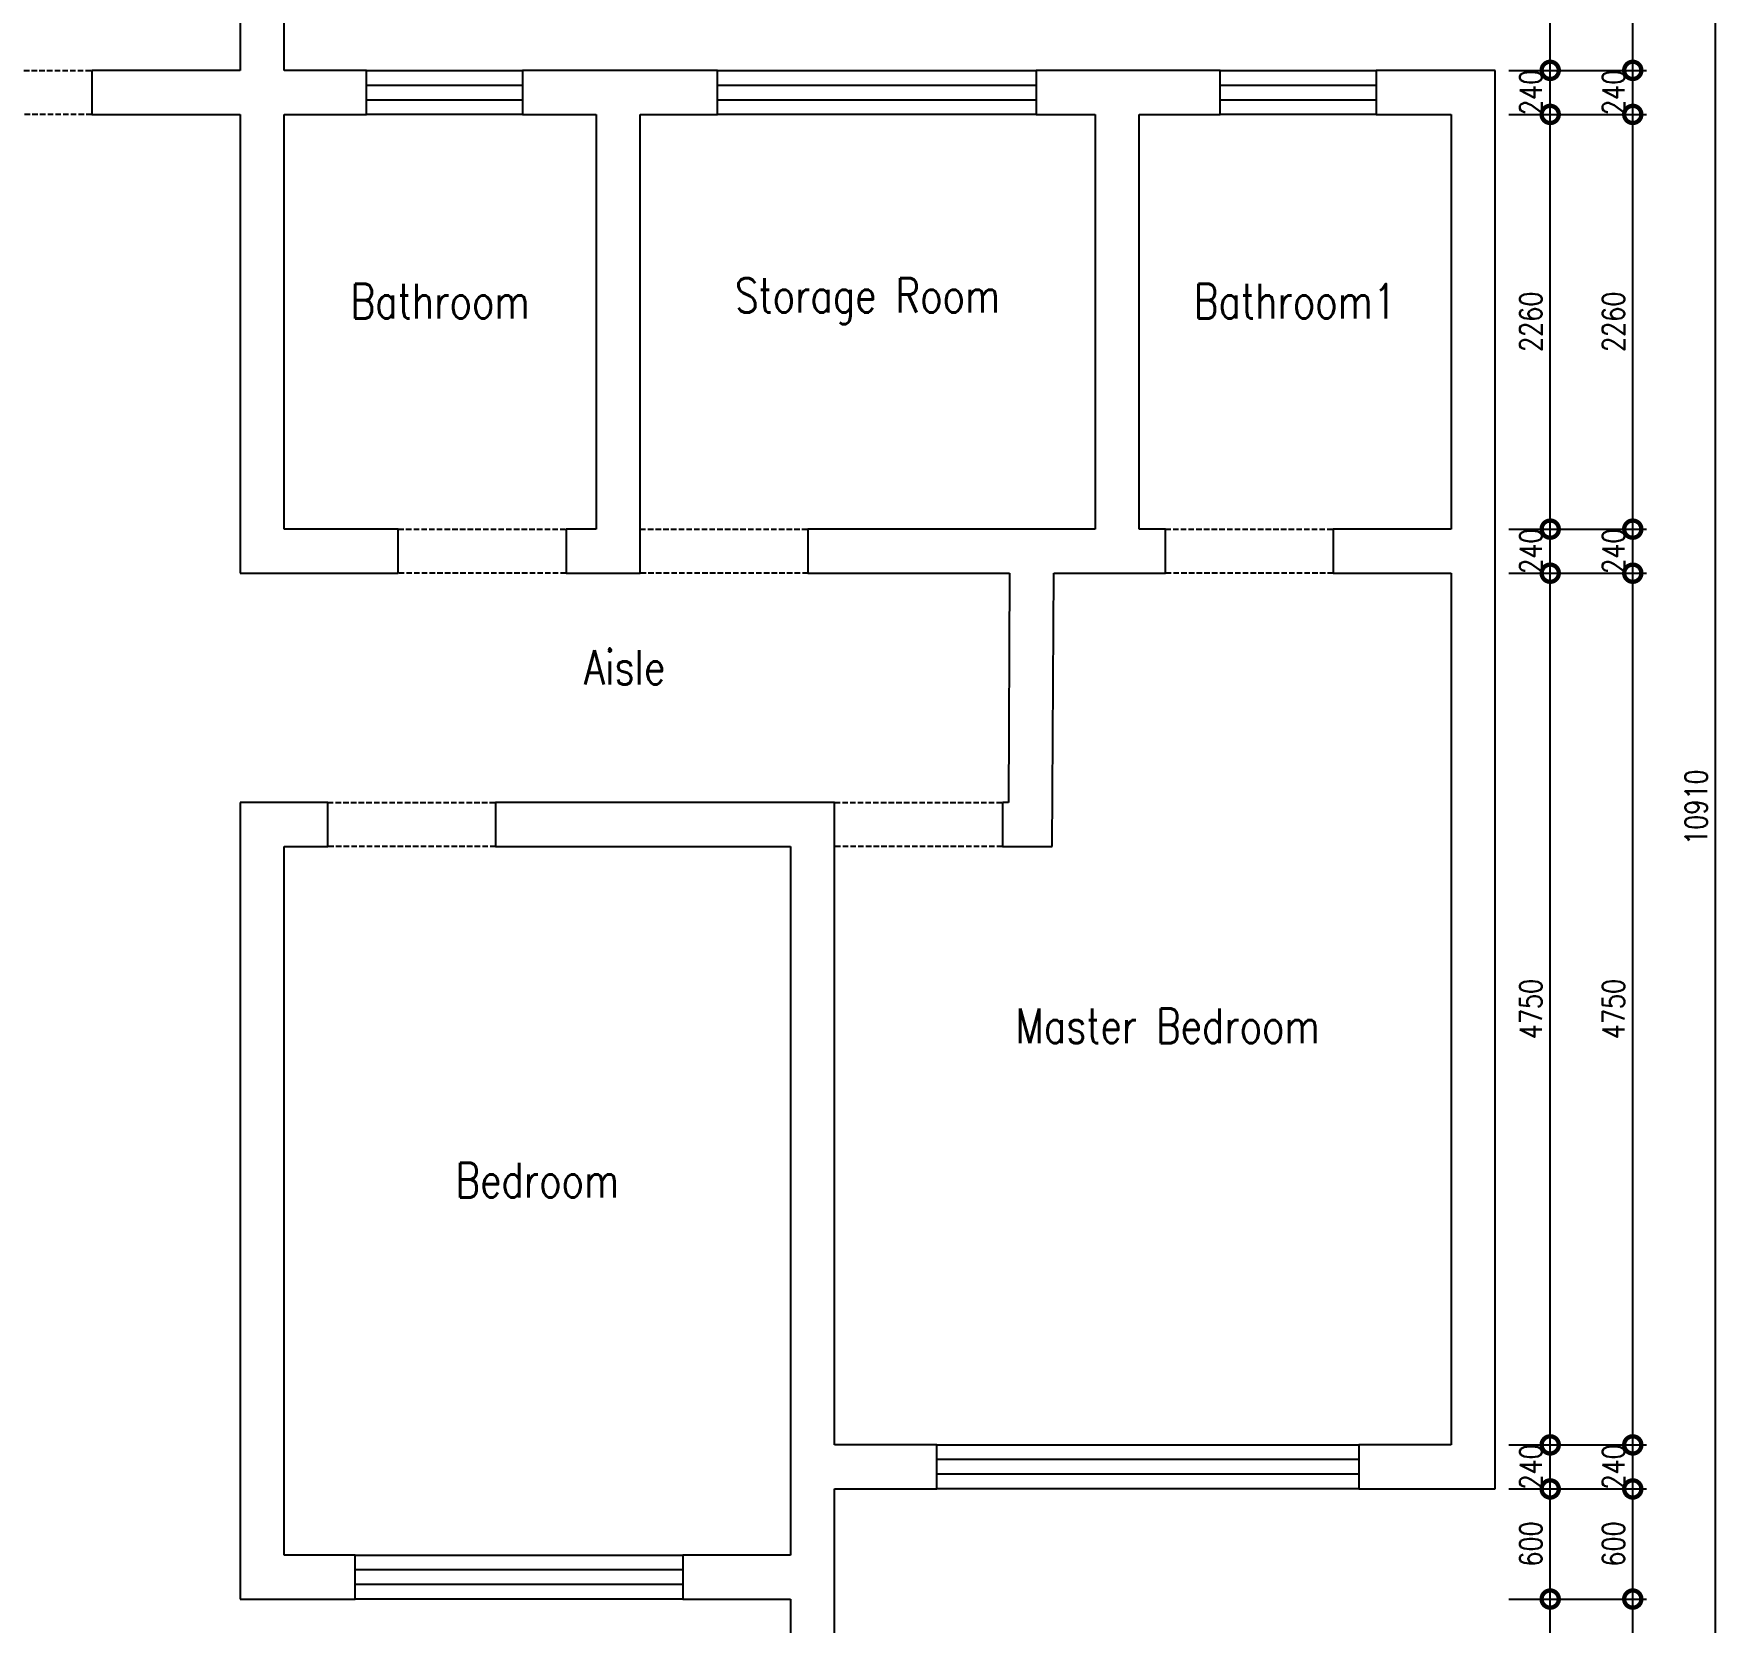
# Model space of a CAD drawing. Header units: millimetres. Extents: x 0 to 211505, y 0 to 22276.
# Drawn here: x 85973 to 95212, y 8272 to 16926 of the extents above; entities that cross this region are included whole.
import ezdxf

# ---------------------------------------------------------------- set-up
doc = ezdxf.new("R2010")
doc.units = ezdxf.units.MM
doc.linetypes.add('HIDDEN_JURAN', pattern=[1.4, 1, -0.4])
for name, color, linetype in [('P-墙体', 160, 'Continuous'), ('P-墙洞', 14, 'HIDDEN_JURAN'), ('P-房间名', 2, 'Continuous'), ('P-标注', 44, 'Continuous'), ('P-玻璃窗', 136, 'Continuous')]:
    doc.layers.add(name, color=color, linetype=linetype)
doc.styles.add('标准', font='simplex.shx', dxfattribs={"width": 0.8, "bigfont": 'gbcbig.shx'})
doc.dimstyles.new('sjj_1-075', dxfattribs={"dimscale": 75, "dimtxt": 1.6, "dimasz": 2.5, "dimexe": 1, "dimexo": 1, "dimgap": 0.6, "dimtad": 1, "dimdec": 0, "dimzin": 12, "dimdsep": 46, "dimtxsty": '标准', "dimblk": 'DOTSMALL', "dimblk1": 'DOTSMALL', "dimblk2": 'DOTSMALL', "dimcen": 0.125, "dimclrd": 3, "dimclre": 3, "dimclrt": 14, "dimadec": 0, "dimazin": 0, "dimtfac": 1, "dimtdec": 0, "dimtix": 1, "dimtmove": 2, "dimatfit": 3, "dimldrblk": 'DOTSMALL', "dimfxl": 6, "dimfxlon": 1, "dimtvp": 1, "dimtolj": 1, "dimtzin": 0, "dimarcsym": 0})

# ---------------------------------------------------------------- blocks, each defined once
blk = doc.blocks.new('_DotSmall')
at = {"color": 0, "linetype": 'ByBlock', "const_width": 0.5}
blk.add_lwpolyline([(-0.0625, 0, 1), (0.0625, 0, 1)], format="xyb", close=True, dxfattribs=at)
blk = doc.blocks.new('*D1500')
at = {"layer": 'DEFPOINTS', "color": 0}
for p in [(94687.2, 18167.8), (95137.2, 18167.8), (94687.2, 7257.8)]:
    blk.add_point(p, dxfattribs=at)
at = {"layer": 'P-标注', "color": 3, "lineweight": -2}
for p, q in [((94762.2, 18167.8), (95212.2, 18167.8)), ((95137.2, 7257.8), (95137.2, 18167.8)), ((94762.2, 7257.8), (95212.2, 7257.8))]:
    blk.add_line(p, q, dxfattribs=at)
at = {"layer": 'P-标注', "color": 3, "lineweight": -2, "xscale": 187.5, "yscale": 187.5, "zscale": 187.5}
for p, rotation in [((95137.2, 18167.8), 89.99998127603163), ((95137.2, 7257.8), 269.9999812760316)]:
    blk.add_blockref('_DotSmall', p, dxfattribs=dict(at, rotation=rotation))
at = {"layer": 'P-标注', "color": 14, "insert": (95032.2, 12712.8), "char_height": 120, "attachment_point": 5, "rotation": 89.99998, "style": '标准'}
blk.add_mtext('\\A1;10910', dxfattribs=at)
blk = doc.blocks.new('*D1520')
at = {"layer": 'DEFPOINTS', "color": 0}
for p in [(94237.2, 8397.8), (94687.2, 8397.8), (94237.2, 7497.8)]:
    blk.add_point(p, dxfattribs=at)
at = {"layer": 'P-标注', "color": 3, "lineweight": -2}
for p, q in [((94312.2, 8397.8), (94762.2, 8397.8)), ((94687.2, 7497.8), (94687.2, 8397.8)), ((94312.2, 7497.8), (94762.2, 7497.8))]:
    blk.add_line(p, q, dxfattribs=at)
at = {"layer": 'P-标注', "color": 3, "lineweight": -2, "xscale": 187.5, "yscale": 187.5, "zscale": 187.5}
for p, rotation in [((94687.2, 8397.8), 89.99998127603155), ((94687.2, 7497.8), 269.9999812760315)]:
    blk.add_blockref('_DotSmall', p, dxfattribs=dict(at, rotation=rotation))
at = {"layer": 'P-标注', "color": 14, "insert": (94582.2, 7947.8), "char_height": 120, "attachment_point": 5, "rotation": 89.99998, "style": '标准'}
blk.add_mtext('\\A1;900', dxfattribs=at)
blk = doc.blocks.new('*D1521')
at = {"layer": 'DEFPOINTS', "color": 0}
for p in [(94237.2, 8997.8), (94687.2, 8997.8), (94237.2, 8397.8)]:
    blk.add_point(p, dxfattribs=at)
at = {"layer": 'P-标注', "color": 3, "lineweight": -2}
for p, q in [((94312.2, 8997.8), (94762.2, 8997.8)), ((94687.2, 8397.8), (94687.2, 8997.8)), ((94312.2, 8397.8), (94762.2, 8397.8))]:
    blk.add_line(p, q, dxfattribs=at)
at = {"layer": 'P-标注', "color": 3, "lineweight": -2, "xscale": 187.5, "yscale": 187.5, "zscale": 187.5}
for p, rotation in [((94687.2, 8997.8), 89.99998127603108), ((94687.2, 8397.8), 269.9999812760311)]:
    blk.add_blockref('_DotSmall', p, dxfattribs=dict(at, rotation=rotation))
at = {"layer": 'P-标注', "color": 14, "insert": (94582.2, 8697.8), "char_height": 120, "attachment_point": 5, "rotation": 89.99998, "style": '标准'}
blk.add_mtext('\\A1;600', dxfattribs=at)
blk = doc.blocks.new('*D1522')
at = {"layer": 'DEFPOINTS', "color": 0}
for p in [(94237.2, 9237.8), (94687.2, 9237.8), (94237.2, 8997.8)]:
    blk.add_point(p, dxfattribs=at)
at = {"layer": 'P-标注', "color": 3, "lineweight": -2}
for p, q in [((94312.2, 9237.8), (94762.2, 9237.8)), ((94687.2, 8997.8), (94687.2, 9237.8)), ((94312.2, 8997.8), (94762.2, 8997.8))]:
    blk.add_line(p, q, dxfattribs=at)
at = {"layer": 'P-标注', "color": 3, "lineweight": -2, "xscale": 187.5, "yscale": 187.5, "zscale": 187.5}
for p, rotation in [((94687.2, 9237.8), 269.9999812760311), ((94687.2, 8997.8), 89.99998127603108)]:
    blk.add_blockref('_DotSmall', p, dxfattribs=dict(at, rotation=rotation))
at = {"layer": 'P-标注', "color": 14, "insert": (94582.2, 9117.8), "char_height": 120, "attachment_point": 5, "rotation": 89.99998, "style": '标准'}
blk.add_mtext('\\A1;240', dxfattribs=at)
blk = doc.blocks.new('*D1523')
at = {"layer": 'DEFPOINTS', "color": 0}
for p in [(94237.2, 13987.8), (94687.2, 13987.8), (94237.2, 9237.8)]:
    blk.add_point(p, dxfattribs=at)
at = {"layer": 'P-标注', "color": 3, "lineweight": -2}
for p, q in [((94312.2, 13987.8), (94762.2, 13987.8)), ((94687.2, 9237.8), (94687.2, 13987.8)), ((94312.2, 9237.8), (94762.2, 9237.8))]:
    blk.add_line(p, q, dxfattribs=at)
at = {"layer": 'P-标注', "color": 3, "lineweight": -2, "xscale": 187.5, "yscale": 187.5, "zscale": 187.5}
for p, rotation in [((94687.2, 13987.8), 89.99998127603163), ((94687.2, 9237.8), 269.9999812760316)]:
    blk.add_blockref('_DotSmall', p, dxfattribs=dict(at, rotation=rotation))
at = {"layer": 'P-标注', "color": 14, "insert": (94582.2, 11612.8), "char_height": 120, "attachment_point": 5, "rotation": 89.99998, "style": '标准'}
blk.add_mtext('\\A1;4750', dxfattribs=at)
blk = doc.blocks.new('*D1524')
at = {"layer": 'DEFPOINTS', "color": 0}
for p in [(94237.2, 14227.8), (94687.2, 14227.8), (94237.2, 13987.8)]:
    blk.add_point(p, dxfattribs=at)
at = {"layer": 'P-标注', "color": 3, "lineweight": -2}
for p, q in [((94312.2, 14227.8), (94762.2, 14227.8)), ((94687.2, 13987.8), (94687.2, 14227.8)), ((94312.2, 13987.8), (94762.2, 13987.8))]:
    blk.add_line(p, q, dxfattribs=at)
at = {"layer": 'P-标注', "color": 3, "lineweight": -2, "xscale": 187.5, "yscale": 187.5, "zscale": 187.5}
for p, rotation in [((94687.2, 14227.8), 269.9999812760311), ((94687.2, 13987.8), 89.99998127603108)]:
    blk.add_blockref('_DotSmall', p, dxfattribs=dict(at, rotation=rotation))
at = {"layer": 'P-标注', "color": 14, "insert": (94582.2, 14107.8), "char_height": 120, "attachment_point": 5, "rotation": 89.99998, "style": '标准'}
blk.add_mtext('\\A1;240', dxfattribs=at)
blk = doc.blocks.new('*D1525')
at = {"layer": 'DEFPOINTS', "color": 0}
for p in [(94237.2, 16487.8), (94687.2, 16487.8), (94237.2, 14227.8)]:
    blk.add_point(p, dxfattribs=at)
at = {"layer": 'P-标注', "color": 3, "lineweight": -2}
for p, q in [((94312.2, 16487.8), (94762.2, 16487.8)), ((94687.2, 14227.8), (94687.2, 16487.8)), ((94312.2, 14227.8), (94762.2, 14227.8))]:
    blk.add_line(p, q, dxfattribs=at)
at = {"layer": 'P-标注', "color": 3, "lineweight": -2, "xscale": 187.5, "yscale": 187.5, "zscale": 187.5}
for p, rotation in [((94687.2, 16487.8), 89.99998127603163), ((94687.2, 14227.8), 269.9999812760316)]:
    blk.add_blockref('_DotSmall', p, dxfattribs=dict(at, rotation=rotation))
at = {"layer": 'P-标注', "color": 14, "insert": (94582.2, 15357.8), "char_height": 120, "attachment_point": 5, "rotation": 89.99998, "style": '标准'}
blk.add_mtext('\\A1;2260', dxfattribs=at)
blk = doc.blocks.new('*D1526')
at = {"layer": 'DEFPOINTS', "color": 0}
for p in [(94237.2, 16727.8), (94687.2, 16727.8), (94237.2, 16487.8)]:
    blk.add_point(p, dxfattribs=at)
at = {"layer": 'P-标注', "color": 3, "lineweight": -2}
for p, q in [((94312.2, 16727.8), (94762.2, 16727.8)), ((94687.2, 16487.8), (94687.2, 16727.8)), ((94312.2, 16487.8), (94762.2, 16487.8))]:
    blk.add_line(p, q, dxfattribs=at)
at = {"layer": 'P-标注', "color": 3, "lineweight": -2, "xscale": 187.5, "yscale": 187.5, "zscale": 187.5}
for p, rotation in [((94687.2, 16727.8), 269.9999812760311), ((94687.2, 16487.8), 89.99998127603108)]:
    blk.add_blockref('_DotSmall', p, dxfattribs=dict(at, rotation=rotation))
at = {"layer": 'P-标注', "color": 14, "insert": (94582.2, 16607.8), "char_height": 120, "attachment_point": 5, "rotation": 89.99998, "style": '标准'}
blk.add_mtext('\\A1;240', dxfattribs=at)
blk = doc.blocks.new('*D1527')
at = {"layer": 'DEFPOINTS', "color": 0}
for p in [(94237.2, 17927.8), (94687.2, 17927.8), (94237.2, 16727.8)]:
    blk.add_point(p, dxfattribs=at)
at = {"layer": 'P-标注', "color": 3, "lineweight": -2}
for p, q in [((94312.2, 17927.8), (94762.2, 17927.8)), ((94687.2, 16727.8), (94687.2, 17927.8)), ((94312.2, 16727.8), (94762.2, 16727.8))]:
    blk.add_line(p, q, dxfattribs=at)
at = {"layer": 'P-标注', "color": 3, "lineweight": -2, "xscale": 187.5, "yscale": 187.5, "zscale": 187.5}
for p, rotation in [((94687.2, 17927.8), 89.99998127603176), ((94687.2, 16727.8), 269.9999812760317)]:
    blk.add_blockref('_DotSmall', p, dxfattribs=dict(at, rotation=rotation))
at = {"layer": 'P-标注', "color": 14, "insert": (94582.2, 17327.8), "char_height": 120, "attachment_point": 5, "rotation": 89.99998, "style": '标准'}
blk.add_mtext('\\A1;1200', dxfattribs=at)
blk = doc.blocks.new('*D1564')
at = {"layer": 'DEFPOINTS', "color": 0}
for p in [(93937.2, 8397.8), (94237.2, 8397.8), (93937.2, 7497.8)]:
    blk.add_point(p, dxfattribs=at)
at = {"layer": 'P-标注', "color": 3, "lineweight": -2}
for p, q in [((94012.2, 8397.8), (94312.2, 8397.8)), ((94237.2, 7497.8), (94237.2, 8397.8)), ((94012.2, 7497.8), (94312.2, 7497.8))]:
    blk.add_line(p, q, dxfattribs=at)
at = {"layer": 'P-标注', "color": 3, "lineweight": -2, "xscale": 187.5, "yscale": 187.5, "zscale": 187.5}
for p, rotation in [((94237.2, 8397.8), 89.99998127603155), ((94237.2, 7497.8), 269.9999812760315)]:
    blk.add_blockref('_DotSmall', p, dxfattribs=dict(at, rotation=rotation))
at = {"layer": 'P-标注', "color": 14, "insert": (94132.2, 7947.8), "char_height": 120, "attachment_point": 5, "rotation": 89.99998, "style": '标准'}
blk.add_mtext('\\A1;900', dxfattribs=at)
blk = doc.blocks.new('*D1565')
at = {"layer": 'DEFPOINTS', "color": 0}
for p in [(93937.2, 8997.8), (94237.2, 8997.8), (93937.2, 8397.8)]:
    blk.add_point(p, dxfattribs=at)
at = {"layer": 'P-标注', "color": 3, "lineweight": -2}
for p, q in [((94012.2, 8997.8), (94312.2, 8997.8)), ((94237.2, 8397.8), (94237.2, 8997.8)), ((94012.2, 8397.8), (94312.2, 8397.8))]:
    blk.add_line(p, q, dxfattribs=at)
at = {"layer": 'P-标注', "color": 3, "lineweight": -2, "xscale": 187.5, "yscale": 187.5, "zscale": 187.5}
for p, rotation in [((94237.2, 8997.8), 89.99998127603108), ((94237.2, 8397.8), 269.9999812760311)]:
    blk.add_blockref('_DotSmall', p, dxfattribs=dict(at, rotation=rotation))
at = {"layer": 'P-标注', "color": 14, "insert": (94132.2, 8697.8), "char_height": 120, "attachment_point": 5, "rotation": 89.99998, "style": '标准'}
blk.add_mtext('\\A1;600', dxfattribs=at)
blk = doc.blocks.new('*D1566')
at = {"layer": 'DEFPOINTS', "color": 0}
for p in [(93937.2, 9237.8), (94237.2, 9237.8), (93937.2, 8997.8)]:
    blk.add_point(p, dxfattribs=at)
at = {"layer": 'P-标注', "color": 3, "lineweight": -2}
for p, q in [((94012.2, 9237.8), (94312.2, 9237.8)), ((94237.2, 8997.8), (94237.2, 9237.8)), ((94012.2, 8997.8), (94312.2, 8997.8))]:
    blk.add_line(p, q, dxfattribs=at)
at = {"layer": 'P-标注', "color": 3, "lineweight": -2, "xscale": 187.5, "yscale": 187.5, "zscale": 187.5}
for p, rotation in [((94237.2, 9237.8), 269.9999812760311), ((94237.2, 8997.8), 89.99998127603108)]:
    blk.add_blockref('_DotSmall', p, dxfattribs=dict(at, rotation=rotation))
at = {"layer": 'P-标注', "color": 14, "insert": (94132.2, 9117.8), "char_height": 120, "attachment_point": 5, "rotation": 89.99998, "style": '标准'}
blk.add_mtext('\\A1;240', dxfattribs=at)
blk = doc.blocks.new('*D1567')
at = {"layer": 'DEFPOINTS', "color": 0}
for p in [(93937.2, 13987.8), (94237.2, 13987.8), (93937.2, 9237.8)]:
    blk.add_point(p, dxfattribs=at)
at = {"layer": 'P-标注', "color": 3, "lineweight": -2}
for p, q in [((94012.2, 13987.8), (94312.2, 13987.8)), ((94237.2, 9237.8), (94237.2, 13987.8)), ((94012.2, 9237.8), (94312.2, 9237.8))]:
    blk.add_line(p, q, dxfattribs=at)
at = {"layer": 'P-标注', "color": 3, "lineweight": -2, "xscale": 187.5, "yscale": 187.5, "zscale": 187.5}
for p, rotation in [((94237.2, 13987.8), 89.99998127603163), ((94237.2, 9237.8), 269.9999812760316)]:
    blk.add_blockref('_DotSmall', p, dxfattribs=dict(at, rotation=rotation))
at = {"layer": 'P-标注', "color": 14, "insert": (94132.2, 11612.8), "char_height": 120, "attachment_point": 5, "rotation": 89.99998, "style": '标准'}
blk.add_mtext('\\A1;4750', dxfattribs=at)
blk = doc.blocks.new('*D1568')
at = {"layer": 'DEFPOINTS', "color": 0}
for p in [(93937.2, 14227.8), (94237.2, 14227.8), (93937.2, 13987.8)]:
    blk.add_point(p, dxfattribs=at)
at = {"layer": 'P-标注', "color": 3, "lineweight": -2}
for p, q in [((94012.2, 14227.8), (94312.2, 14227.8)), ((94237.2, 13987.8), (94237.2, 14227.8)), ((94012.2, 13987.8), (94312.2, 13987.8))]:
    blk.add_line(p, q, dxfattribs=at)
at = {"layer": 'P-标注', "color": 3, "lineweight": -2, "xscale": 187.5, "yscale": 187.5, "zscale": 187.5}
for p, rotation in [((94237.2, 14227.8), 269.9999812760311), ((94237.2, 13987.8), 89.99998127603108)]:
    blk.add_blockref('_DotSmall', p, dxfattribs=dict(at, rotation=rotation))
at = {"layer": 'P-标注', "color": 14, "insert": (94132.2, 14107.8), "char_height": 120, "attachment_point": 5, "rotation": 89.99998, "style": '标准'}
blk.add_mtext('\\A1;240', dxfattribs=at)
blk = doc.blocks.new('*D1569')
at = {"layer": 'DEFPOINTS', "color": 0}
for p in [(93937.2, 16487.8), (94237.2, 16487.8), (93937.2, 14227.8)]:
    blk.add_point(p, dxfattribs=at)
at = {"layer": 'P-标注', "color": 3, "lineweight": -2}
for p, q in [((94012.2, 16487.8), (94312.2, 16487.8)), ((94237.2, 14227.8), (94237.2, 16487.8)), ((94012.2, 14227.8), (94312.2, 14227.8))]:
    blk.add_line(p, q, dxfattribs=at)
at = {"layer": 'P-标注', "color": 3, "lineweight": -2, "xscale": 187.5, "yscale": 187.5, "zscale": 187.5}
for p, rotation in [((94237.2, 16487.8), 89.99998127603163), ((94237.2, 14227.8), 269.9999812760316)]:
    blk.add_blockref('_DotSmall', p, dxfattribs=dict(at, rotation=rotation))
at = {"layer": 'P-标注', "color": 14, "insert": (94132.2, 15357.8), "char_height": 120, "attachment_point": 5, "rotation": 89.99998, "style": '标准'}
blk.add_mtext('\\A1;2260', dxfattribs=at)
blk = doc.blocks.new('*D1570')
at = {"layer": 'DEFPOINTS', "color": 0}
for p in [(93937.2, 16727.8), (94237.2, 16727.8), (93937.2, 16487.8)]:
    blk.add_point(p, dxfattribs=at)
at = {"layer": 'P-标注', "color": 3, "lineweight": -2}
for p, q in [((94012.2, 16727.8), (94312.2, 16727.8)), ((94237.2, 16487.8), (94237.2, 16727.8)), ((94012.2, 16487.8), (94312.2, 16487.8))]:
    blk.add_line(p, q, dxfattribs=at)
at = {"layer": 'P-标注', "color": 3, "lineweight": -2, "xscale": 187.5, "yscale": 187.5, "zscale": 187.5}
for p, rotation in [((94237.2, 16727.8), 269.9999812760311), ((94237.2, 16487.8), 89.99998127603108)]:
    blk.add_blockref('_DotSmall', p, dxfattribs=dict(at, rotation=rotation))
at = {"layer": 'P-标注', "color": 14, "insert": (94132.2, 16607.8), "char_height": 120, "attachment_point": 5, "rotation": 89.99998, "style": '标准'}
blk.add_mtext('\\A1;240', dxfattribs=at)
blk = doc.blocks.new('*D1571')
at = {"layer": 'DEFPOINTS', "color": 0}
for p in [(93937.2, 17927.8), (94237.2, 17927.8), (93937.2, 16727.8)]:
    blk.add_point(p, dxfattribs=at)
at = {"layer": 'P-标注', "color": 3, "lineweight": -2}
for p, q in [((94012.2, 17927.8), (94312.2, 17927.8)), ((94237.2, 16727.8), (94237.2, 17927.8)), ((94012.2, 16727.8), (94312.2, 16727.8))]:
    blk.add_line(p, q, dxfattribs=at)
at = {"layer": 'P-标注', "color": 3, "lineweight": -2, "xscale": 187.5, "yscale": 187.5, "zscale": 187.5}
for p, rotation in [((94237.2, 17927.8), 89.99998127603176), ((94237.2, 16727.8), 269.9999812760317)]:
    blk.add_blockref('_DotSmall', p, dxfattribs=dict(at, rotation=rotation))
at = {"layer": 'P-标注', "color": 14, "insert": (94132.2, 17327.8), "char_height": 120, "attachment_point": 5, "rotation": 89.99998, "style": '标准'}
blk.add_mtext('\\A1;1200', dxfattribs=at)
blk = doc.blocks.new('home_blk_129')
at = {"layer": 'P-玻璃窗'}
blk.add_lwpolyline([(243332.813901, 19685), (241547.634529, 19685), (241547.634529, 19925), (243332.813901, 19925)], close=True, dxfattribs=at)
for points in [[(243332.813901, 19845), (241547.634529, 19845)], [(243332.813901, 19765), (241547.634529, 19765)]]:
    blk.add_lwpolyline(points, dxfattribs=at)
blk = doc.blocks.new('home_blk_130')
at = {"layer": 'P-玻璃窗'}
blk.add_lwpolyline([(247017.073991, 20285), (244717.533632, 20285), (244717.533632, 20525), (247017.073991, 20525)], close=True, dxfattribs=at)
for points in [[(247017.073991, 20445), (244717.533632, 20445)], [(247017.073991, 20365), (244717.533632, 20365)]]:
    blk.add_lwpolyline(points, dxfattribs=at)
blk = doc.blocks.new('home_blk_131')
at = {"layer": 'P-玻璃窗'}
blk.add_lwpolyline([(241608.520179, 28015), (242458.520179, 28015), (242458.520179, 27775), (241608.520179, 27775)], close=True, dxfattribs=at)
for points in [[(241608.520179, 27935), (242458.520179, 27935)], [(241608.520179, 27855), (242458.520179, 27855)]]:
    blk.add_lwpolyline(points, dxfattribs=at)
blk = doc.blocks.new('home_blk_132')
at = {"layer": 'P-玻璃窗'}
blk.add_lwpolyline([(246261.692825, 28015), (247111.692825, 28015), (247111.692825, 27775), (246261.692825, 27775)], close=True, dxfattribs=at)
for points in [[(246261.692825, 27935), (247111.692825, 27935)], [(246261.692825, 27855), (247111.692825, 27855)]]:
    blk.add_lwpolyline(points, dxfattribs=at)
blk = doc.blocks.new('home_blk_133')
at = {"layer": 'P-玻璃窗'}
blk.add_lwpolyline([(243522.421525, 28015), (245257.600897, 28015), (245257.600897, 27775), (243522.421525, 27775)], close=True, dxfattribs=at)
for points in [[(243522.421525, 27935), (245257.600897, 27935)], [(243522.421525, 27855), (245257.600897, 27855)]]:
    blk.add_lwpolyline(points, dxfattribs=at)

msp = doc.modelspace()

# ---------------------------------------------------------------- linework, layer by layer
at = {"layer": 'P-墙体'}
for p, q in [((87337.2, 16727.8), (87337.2, 18167.8)), ((87097.2, 17927.8), (87097.2, 16727.8)), ((87097.2, 16727.8), (86288.2, 16727.8)), ((86288.2, 16727.8), (86288.2, 16487.8)), ((87785.7, 16727.8), (87337.2, 16727.8)), ((87785.7, 16487.8), (87785.7, 16727.8)), ((89699.6, 16727.8), (88635.7, 16727.8)), ((88635.7, 16727.8), (88635.7, 16487.8)), ((89699.6, 16487.8), (89699.6, 16727.8)), ((92438.8, 16727.8), (91434.8, 16727.8)), ((91434.8, 16727.8), (91434.8, 16487.8)), ((92438.8, 16487.8), (92438.8, 16727.8)), ((93937.2, 16727.8), (93288.8, 16727.8)), ((93288.8, 16727.8), (93288.8, 16487.8)), ((93937.2, 8997.8), (93937.2, 16727.8)), ((86288.2, 16487.8), (87097.2, 16487.8)), ((87097.2, 16487.8), (87097.2, 13987.8)), ((87337.2, 14227.8), (87337.2, 16487.8)), ((87337.2, 16487.8), (87785.7, 16487.8)), ((88635.7, 16487.8), (89037.2, 16487.8)), ((89037.2, 16487.8), (89037.2, 14227.8)), ((89277.2, 13987.8), (89277.2, 16487.8)), ((89277.2, 16487.8), (89699.6, 16487.8)), ((91434.8, 16487.8), (91757.2, 16487.8)), ((91757.2, 16487.8), (91757.2, 14227.8)), ((91997.2, 14227.8), (91997.2, 16487.8)), ((91997.2, 16487.8), (92438.8, 16487.8)), ((93288.8, 16487.8), (93697.2, 16487.8)), ((93697.2, 16487.8), (93697.2, 14227.8)), ((87959, 14227.8), (87337.2, 14227.8)), ((87959, 13987.8), (87959, 14227.8)), ((89037.2, 14227.8), (88873.2, 14227.8)), ((88873.2, 14227.8), (88873.2, 13987.8)), ((91757.2, 14227.8), (90191.4, 14227.8)), ((90191.4, 14227.8), (90191.4, 13987.8)), ((92139.7, 14227.8), (91997.2, 14227.8)), ((92139.7, 13987.8), (92139.7, 14227.8)), ((93697.2, 14227.8), (93053.9, 14227.8)), ((93053.9, 14227.8), (93053.9, 13987.8)), ((87097.2, 13987.8), (87959, 13987.8)), ((88873.2, 13987.8), (89277.2, 13987.8)), ((90191.4, 13987.8), (91291, 13987.8)), ((91291, 13987.8), (91284.4, 12737.8)), ((91523.1, 12497.8), (91531, 13987.8)), ((91531, 13987.8), (92139.7, 13987.8)), ((93053.9, 13987.8), (93697.2, 13987.8)), ((93697.2, 13987.8), (93697.2, 9237.8)), ((87574.9, 12737.8), (87097.2, 12737.8)), ((87097.2, 12737.8), (87097.2, 8397.8)), ((87574.9, 12497.8), (87574.9, 12737.8)), ((88489.2, 12737.8), (88489.2, 12497.8)), ((90337.2, 12737.8), (88489.2, 12737.8)), ((90337.2, 9237.8), (90337.2, 12737.8)), ((91284.4, 12737.8), (91251.4, 12737.8)), ((91251.4, 12737.8), (91251.4, 12497.8)), ((87337.2, 8637.8), (87337.2, 12497.8)), ((87337.2, 12497.8), (87574.9, 12497.8)), ((88489.2, 12497.8), (90097.2, 12497.8)), ((90097.2, 12497.8), (90097.2, 8637.8)), ((91251.4, 12497.8), (91523.1, 12497.8)), ((90894.7, 9237.8), (90337.2, 9237.8)), ((90894.7, 8997.8), (90894.7, 9237.8)), ((93697.2, 9237.8), (93194.2, 9237.8)), ((93194.2, 9237.8), (93194.2, 8997.8)), ((90337.2, 7257.8), (90337.2, 8997.8)), ((90337.2, 8997.8), (90894.7, 8997.8)), ((93194.2, 8997.8), (93937.2, 8997.8)), ((87724.8, 8637.8), (87337.2, 8637.8)), ((87724.8, 8397.8), (87724.8, 8637.8)), ((90097.2, 8637.8), (89510, 8637.8)), ((89510, 8637.8), (89510, 8397.8)), ((87097.2, 8397.8), (87724.8, 8397.8)), ((89510, 8397.8), (90097.2, 8397.8)), ((90097.2, 8397.8), (90097.2, 7497.8))]:
    msp.add_line(p, q, dxfattribs=at)
at = {"layer": 'P-墙洞', "ltscale": 30}
for points in [[(81592.4, 16487.8), (81592.4, 16727.8), (86288.2, 16727.8), (86288.2, 16487.8)], [(87959, 13987.8), (87959, 14227.8), (88873.2, 14227.8), (88873.2, 13987.8)], [(89277.2, 13987.8), (89277.2, 14227.8), (90191.4, 14227.8), (90191.4, 13987.8)], [(92139.7, 13987.8), (92139.7, 14227.8), (93053.9, 14227.8), (93053.9, 13987.8)], [(87574.9, 12497.8), (87574.9, 12737.8), (88489.2, 12737.8), (88489.2, 12497.8)], [(90337.2, 12497.8), (90337.2, 12737.8), (91251.4, 12737.8), (91251.4, 12497.8)]]:
    msp.add_lwpolyline(points, close=True, dxfattribs=at)

# ---------------------------------------------------------------- block references
at = {"layer": 'P-玻璃窗', "color": 0, "linetype": 'ByBlock'}
for name in ['home_blk_131', 'home_blk_133', 'home_blk_132', 'home_blk_130', 'home_blk_129']:
    msp.add_blockref(name, (-153822.8, -11287.2), dxfattribs=at)

# ---------------------------------------------------------------- texts
at = {"layer": 'P-房间名', "char_height": 187.5, "attachment_point": 5, "style": '标准'}
for s, insert in [('Bathroom', (88187.2, 15470.3)), ('Storage Room', (90517.2, 15470.3)), ('Bathroom1', (92847.2, 15470.3)), ('Aisle', (89192.4, 13475.5)), ('Master Bedroom', (92152.8, 11521.5)), ('Bedroom', (88717.2, 10680.3))]:
    msp.add_mtext(s, dxfattribs=dict(at, insert=insert))

# ---------------------------------------------------------------- dimensions: what is measured, and where the dimension line sits
at = {"layer": 'P-标注'}
for base, p1, p2, picture, middle in [((95137.2, 18167.8), (94687.2, 7257.8), (94687.2, 18167.8), '*D1500', (95032.2, 12712.8)), ((94237.2, 17927.8), (93937.2, 16727.8), (93937.2, 17927.8), '*D1571', (94132.2, 17327.8)), ((94687.2, 17927.8), (94237.2, 16727.8), (94237.2, 17927.8), '*D1527', (94582.2, 17327.8)), ((94237.2, 16727.8), (93937.2, 16487.8), (93937.2, 16727.8), '*D1570', (94132.2, 16607.8)), ((94687.2, 16727.8), (94237.2, 16487.8), (94237.2, 16727.8), '*D1526', (94582.2, 16607.8)), ((94237.2, 16487.8), (93937.2, 14227.8), (93937.2, 16487.8), '*D1569', (94132.2, 15357.8)), ((94687.2, 16487.8), (94237.2, 14227.8), (94237.2, 16487.8), '*D1525', (94582.2, 15357.8)), ((94237.2, 14227.8), (93937.2, 13987.8), (93937.2, 14227.8), '*D1568', (94132.2, 14107.8)), ((94687.2, 14227.8), (94237.2, 13987.8), (94237.2, 14227.8), '*D1524', (94582.2, 14107.8)), ((94237.2, 13987.8), (93937.2, 9237.8), (93937.2, 13987.8), '*D1567', (94132.2, 11612.8)), ((94687.2, 13987.8), (94237.2, 9237.8), (94237.2, 13987.8), '*D1523', (94582.2, 11612.8)), ((94237.2, 9237.8), (93937.2, 8997.8), (93937.2, 9237.8), '*D1566', (94132.2, 9117.8)), ((94687.2, 9237.8), (94237.2, 8997.8), (94237.2, 9237.8), '*D1522', (94582.2, 9117.8)), ((94237.2, 8997.8), (93937.2, 8397.8), (93937.2, 8997.8), '*D1565', (94132.2, 8697.8)), ((94687.2, 8997.8), (94237.2, 8397.8), (94237.2, 8997.8), '*D1521', (94582.2, 8697.8)), ((94237.2, 8397.8), (93937.2, 7497.8), (93937.2, 8397.8), '*D1564', (94132.2, 7947.8)), ((94687.2, 8397.8), (94237.2, 7497.8), (94237.2, 8397.8), '*D1520', (94582.2, 7947.8))]:
    dim = msp.add_linear_dim(base=base, p1=p1, p2=p2, angle=89.99998, dimstyle='sjj_1-075', dxfattribs=at)
    dim.commit()
    dim.dimension.update_dxf_attribs({"geometry": picture, "text_midpoint": middle})

doc.saveas('drawing.dxf')
